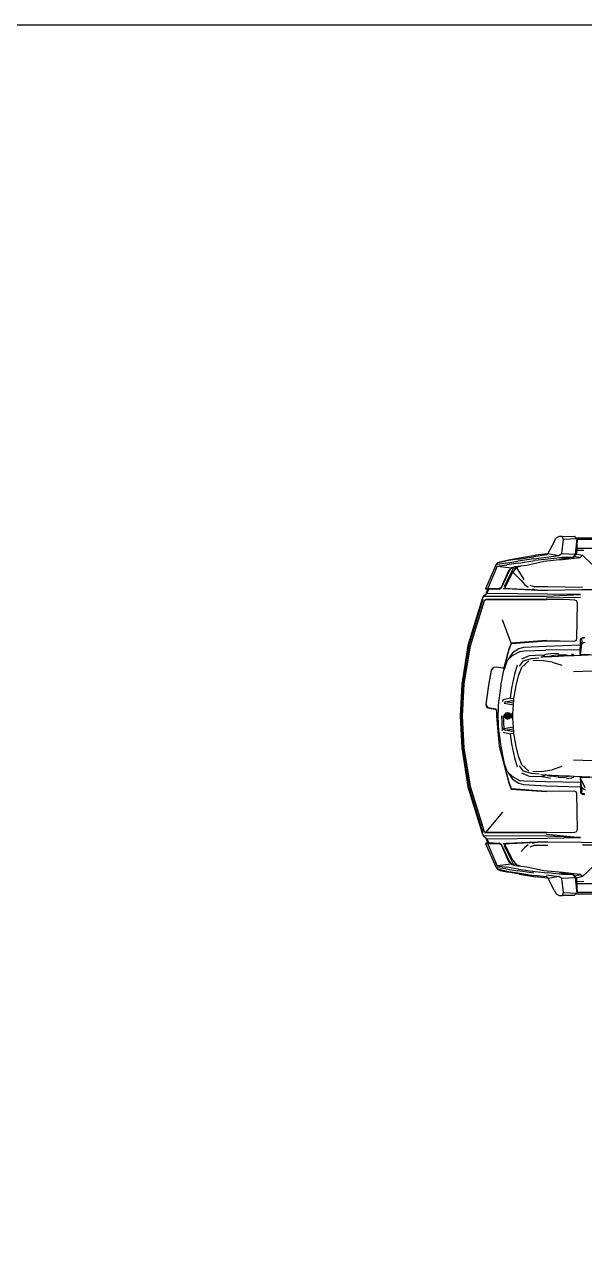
# Model space of a CAD drawing. Extents: x 36536 to 256213, y 18389 to 106449.
# Drawn here: x 203775 to 205416, y 100070 to 103703 of the extents above; entities that cross this region are included whole.
import ezdxf

# ---------------------------------------------------------------- set-up
doc = ezdxf.new("R2010")
doc.units = 0
doc.header["$LTSCALE"] = 1000
doc.header["$MEASUREMENT"] = 0
doc.layers.add('W-STEEL_KEEL钢龙骨', color=5, linetype='Continuous')
doc.layers.add('WINDOW', color=4, linetype='Continuous')

# ---------------------------------------------------------------- blocks, each defined once
blk = doc.blocks.new('摩托艇')
at = {"layer": 'WINDOW', "color": 4}
for p, q in [((-487.7, 1766.6), (-373.9, 1784.9)), ((-486.8, 1765.4), (-374.1, 1782.6)), ((-374.1, 1782.6), (-280.5, 1787.5)), ((-280.5, 1782.7), (-374.1, 1778.2)), ((-373.9, 1784.9), (-280.5, 1789.2)), ((-373.8, 1778.3), (-280.5, 1783.4)), ((-280.5, 1789.2), (-187, 1784.9)), ((-280.5, 1787.5), (-186.9, 1782.6)), ((-280.5, 1783.4), (-187.1, 1778.3)), ((-186.9, 1778.1), (-280.5, 1782.7)), ((-187, 1784.9), (-73.3, 1766.6)), ((-186.9, 1782.6), (-74.1, 1765.4)), ((-627, 1724.3), (-487.7, 1766.6)), ((-623.2, 1722.8), (-486.8, 1765.4)), ((-618.9, 1719.5), (-485.9, 1760.5)), ((-485.9, 1760.4), (-617.9, 1719.6)), ((-485.9, 1760.5), (-373.8, 1778.3)), ((-374.1, 1778.2), (-485.9, 1760.4)), ((-187.1, 1778.3), (-75.1, 1760.5)), ((-75.1, 1760.4), (-186.9, 1778.1)), ((-75.1, 1760.5), (57.9, 1719.5)), ((56.9, 1719.6), (-75.1, 1760.4)), ((-74.1, 1765.4), (62.2, 1722.8)), ((-73.3, 1766.6), (66, 1724.3)), ((-722.8, 1684.5), (-653.8, 1714.9)), ((-654, 1708.8), (-716.7, 1681.8)), ((-654, 1708.8), (-653.8, 1714.9)), ((-653.8, 1675.1), (-654, 1708.8)), ((-652.3, 1709.6), (-653.8, 1714.9)), ((-653.8, 1714.9), (-652.5, 1709.5)), ((-652.5, 1709.5), (-652.3, 1709.6)), ((-652.5, 1709.5), (-651.7, 1706.5)), ((-652.3, 1709.6), (-641.4, 1713)), ((-651.7, 1706.5), (-640.4, 1711.2)), ((-641.4, 1713), (-637.5, 1714.5)), ((-640.4, 1711.2), (-637.5, 1714.5)), ((-638.5, 1533.6), (-640.4, 1711.2)), ((-637.5, 1714.5), (-632, 1720.8)), ((-632, 1720.8), (-632.4, 1537.4)), ((-632, 1720.8), (-627, 1724.3)), ((-622.6, 1715.6), (-618.9, 1719.5)), ((-622.5, 1535.6), (-622.6, 1715.6)), ((-621.8, 1715.3), (-622.6, 1715.6)), ((-621.8, 1715.3), (-622, 1535.6)), ((-617.9, 1719.6), (-621.8, 1715.3)), ((-617.9, 1719.6), (-618.9, 1719.5)), ((-315.4, 1713.4), (-371.1, 1705.6)), ((-370.2, 1706.7), (-314.6, 1714.7)), ((-314.6, 1714.7), (-315.4, 1713.4)), ((-308.6, 1710.7), (-315.4, 1713.4)), ((-314.6, 1714.7), (-307.9, 1712.1)), ((-308.6, 1710.7), (-307.9, 1712.1)), ((-304.8, 1706.1), (-308.6, 1710.7)), ((-307.9, 1712.1), (-304.3, 1707.5)), ((1.7, 1665.1), (60.8, 1715.3)), ((60.8, 1715.3), (56.9, 1719.6)), ((56.9, 1719.6), (57.9, 1719.5)), ((57.9, 1719.5), (61.7, 1715.5)), ((61.7, 1715.5), (60.8, 1715.3)), ((61, 1535.6), (60.8, 1715.3)), ((61.7, 1715.5), (61.5, 1535.5)), ((66, 1724.3), (71, 1720.7)), ((71.5, 1537.4), (71, 1720.7)), ((71, 1720.7), (76.6, 1714.5)), ((76.6, 1714.5), (80.6, 1713)), ((76.6, 1714.5), (79.6, 1711.2)), ((79.6, 1711.2), (77.7, 1533.5)), ((79.6, 1711.2), (90.9, 1706.5)), ((80.6, 1713), (91.6, 1709.5)), ((90.9, 1706.5), (91.6, 1709.5)), ((91.6, 1709.5), (93, 1714.9)), ((93, 1714.9), (162, 1684.5)), ((93, 1714.9), (93.2, 1708.8)), ((93.2, 1708.8), (93, 1675.1)), ((155.8, 1681.7), (93.2, 1708.8)), ((-733.2, 1672.5), (-738.7, 1648.1)), ((-730.8, 1678.2), (-735.5, 1654.1)), ((-730.3, 1679.3), (-733.2, 1672.5)), ((-730.3, 1679.3), (-730.8, 1678.2)), ((-722.8, 1684.5), (-730.3, 1679.3)), ((-728.7, 1655.2), (-725.2, 1680.4)), ((-720.1, 1680.5), (-724.1, 1652.9)), ((-716.7, 1681.8), (-720.1, 1680.5)), ((-720.1, 1680.5), (-715.3, 1639.4)), ((-657.5, 1669.5), (-653.8, 1675.1)), ((-655.9, 1669), (-652.7, 1672.7)), ((-653.8, 1675.1), (-652.7, 1672.7)), ((-652.7, 1672.7), (-651.7, 1706.5)), ((-424.2, 1683.2), (-422.5, 1691.8)), ((-421.1, 1664.5), (-424.2, 1683.2)), ((-415, 1697.5), (-422.5, 1691.8)), ((-422.5, 1691.8), (-422.4, 1692.7)), ((-422.4, 1692.7), (-414.4, 1698.7)), ((-371.1, 1705.6), (-415, 1697.5)), ((-414.4, 1698.7), (-415, 1697.5)), ((-414.4, 1698.7), (-370.2, 1706.7)), ((-370.1, 1670.4), (-326.7, 1676.2)), ((-280.7, 1677.8), (-326.7, 1676.2)), ((-304.3, 1707.5), (-304.8, 1706.1)), ((-302.9, 1696.6), (-304.8, 1706.1)), ((-304.3, 1707.5), (-302.4, 1698.1)), ((-301.2, 1685.2), (-302.9, 1696.6)), ((-302.4, 1698.1), (-300.7, 1686.7)), ((-300.7, 1686.7), (-301.2, 1685.2)), ((-297.4, 1681.5), (-301.2, 1685.2)), ((-300.7, 1686.7), (-297, 1683)), ((-297.4, 1681.5), (-297, 1683)), ((-280.5, 1681.3), (-297.4, 1681.5)), ((-297, 1683), (-280.5, 1682.9)), ((-234.6, 1676.2), (-280.7, 1677.8)), ((-280.5, 1682.9), (-192.6, 1675)), ((-191.6, 1673.9), (-280.5, 1681.3)), ((-234.6, 1676.2), (-191.2, 1670.4)), ((-192.6, 1675), (-84.7, 1647)), ((-85.5, 1645.8), (-191.6, 1673.9)), ((90.9, 1706.5), (91.9, 1672.7)), ((91.9, 1672.7), (93, 1675.1)), ((91.9, 1672.7), (95.1, 1669)), ((93, 1675.1), (96.6, 1669.4)), ((154.4, 1639.3), (159.2, 1680.5)), ((159.2, 1680.5), (155.8, 1681.7)), ((159.2, 1680.5), (163.1, 1652.9)), ((162, 1684.5), (169.5, 1679.3)), ((167.7, 1655.2), (164.4, 1680.4)), ((169.5, 1679.3), (169.9, 1678.1)), ((169.9, 1678.1), (172.4, 1672.5)), ((174.5, 1654), (169.9, 1678.1)), ((172.4, 1672.5), (177.8, 1648.1)), ((-738.7, 1648.1), (-744.7, 1615.8)), ((-740.7, 1620.2), (-735.5, 1654.1)), ((-728.7, 1655.2), (-734.8, 1620.4)), ((-729.4, 1618.1), (-724.1, 1652.9)), ((-718.8, 1629.1), (-715.8, 1637.9)), ((-717, 1624.4), (-703, 1635.4)), ((-715.8, 1637.9), (-715.6, 1638.4)), ((-714.9, 1633.2), (-715.8, 1637.9)), ((-707, 1647.7), (-715.6, 1638.5)), ((-715.6, 1638.4), (-706.4, 1646.2)), ((-715.6, 1638.5), (-715.3, 1639.4)), ((-715.6, 1638.4), (-715.6, 1638.5)), ((-715.3, 1639.4), (-707, 1647.7)), ((-704.7, 1638.3), (-714.9, 1633.2)), ((-707, 1647.7), (-657.5, 1669.5)), ((-706.4, 1646.2), (-655.9, 1669)), ((-661.2, 1659.5), (-704.7, 1638.3)), ((-659.7, 1656.2), (-703, 1635.4)), ((-703, 1635.4), (-678.1, 1610.6)), ((-661.2, 1659.5), (-659.7, 1656.2)), ((-661.2, 1659.5), (-657.5, 1658.3)), ((-657.5, 1658.3), (-659.7, 1656.2)), ((-655.9, 1669), (-657.5, 1669.5)), ((-657.5, 1658.3), (-654.6, 1653.2)), ((-650.1, 1563.3), (-655, 1663)), ((-655, 1663), (-654.6, 1653.2)), ((-654.6, 1653.2), (-650.1, 1563.3)), ((-494.5, 1640), (-562.7, 1665.1)), ((-501.8, 1536.6), (-494.5, 1640)), ((-493.4, 1638.6), (-501.7, 1536.8)), ((-494.5, 1640), (-476.3, 1647)), ((-493.4, 1638.6), (-494.5, 1640)), ((-475.5, 1645.8), (-493.4, 1638.6)), ((-477.6, 1617.6), (-465.6, 1636.4)), ((-476.3, 1647), (-422.3, 1661)), ((-422.4, 1659.8), (-475.5, 1645.8)), ((-470.4, 1613.6), (-458.3, 1635.9)), ((-465.6, 1636.4), (-445.4, 1649.7)), ((-458.3, 1635.9), (-443.1, 1651.5)), ((-455.8, 1634.7), (-458.3, 1635.9)), ((-443.1, 1651.5), (-417, 1660.7)), ((-421.3, 1663.3), (-422.4, 1659.8)), ((-422.3, 1661), (-422.4, 1659.8)), ((-417, 1660.7), (-422.4, 1659.8)), ((-422.3, 1661), (-421.1, 1664.5)), ((-421.3, 1663.3), (-421.1, 1664.5)), ((-417, 1660.7), (-414.9, 1661.5)), ((-370.1, 1670.4), (-414.9, 1661.5)), ((-403.4, 1630), (-362.5, 1638.5)), ((-362.5, 1638.5), (-333.1, 1643.1)), ((-333.1, 1643.1), (-328.5, 1663)), ((-333.1, 1643.1), (-331.8, 1634.9)), ((-328.5, 1663), (-323.6, 1666.2)), ((-322.2, 1657.1), (-325.8, 1639.2)), ((-325.8, 1639.2), (-324.6, 1632.3)), ((-322.2, 1657.1), (-318.4, 1660.3)), ((-318.3, 1632.7), (-322.2, 1657.1)), ((-318.4, 1660.3), (-313.4, 1633)), ((-289.7, 1655), (-290.8, 1650.6)), ((-290.8, 1650.6), (-290.8, 1649.9)), ((-290.8, 1650.6), (-289.7, 1646.1)), ((-285.3, 1659.4), (-289.7, 1655)), ((-289.7, 1645.5), (-289.7, 1646.1)), ((-289.7, 1646.1), (-286.1, 1642.5)), ((-285.6, 1654.5), (-286.2, 1652.1)), ((-286.2, 1651.8), (-286.2, 1652.1)), ((-286.2, 1651.8), (-286.2, 1650.5)), ((-286.2, 1650.4), (-286.2, 1651.8)), ((-286.2, 1650.4), (-286.2, 1650.5)), ((-286.2, 1650.4), (-286.1, 1642.5)), ((-286.1, 1641.9), (-286.1, 1642.5)), ((-286.1, 1641), (-286.1, 1641.9)), ((-286.1, 1634.9), (-286.1, 1641)), ((-285.6, 1654.5), (-283.3, 1656.9)), ((-285.6, 1654.5), (-285.6, 1652.9)), ((-285.6, 1641.3), (-285.6, 1652.9)), ((-285.6, 1641.3), (-285.5, 1635)), ((-283.2, 1635.1), (-285.5, 1635)), ((-281, 1660.4), (-285.3, 1659.4)), ((-280.9, 1657.5), (-283.3, 1656.9)), ((-283.3, 1655), (-283.3, 1656.9)), ((-283.3, 1655), (-283.2, 1641.6)), ((-283.2, 1635.1), (-283.2, 1641.6)), ((-280.9, 1635.3), (-283.2, 1635.1)), ((-276.6, 1659.4), (-281, 1660.4)), ((-280.9, 1657.5), (-280.9, 1655.5)), ((-280.9, 1657.5), (-278.6, 1656.9)), ((-280.9, 1641.7), (-280.9, 1655.5)), ((-280.9, 1641.7), (-280.9, 1635.3)), ((-280.8, 1635.3), (-280.9, 1635.3)), ((-278.5, 1635.1), (-280.8, 1635.3)), ((-280.7, 1667.9), (-237.9, 1666.2)), ((-243, 1660.3), (-280.7, 1662)), ((-276.3, 1654.5), (-278.6, 1656.9)), ((-278.6, 1655.1), (-278.6, 1656.9)), ((-278.6, 1655.1), (-278.6, 1641.7)), ((-278.5, 1635.1), (-278.6, 1641.7)), ((-276.2, 1635), (-278.5, 1635.1)), ((-272.2, 1654.9), (-276.6, 1659.4)), ((-276.3, 1654.5), (-275.7, 1652.1)), ((-276.3, 1654.5), (-276.2, 1641.4)), ((-276.2, 1641.4), (-276.2, 1635)), ((-275.7, 1652.1), (-275.7, 1642.6)), ((-275.7, 1642.6), (-272.2, 1646.1)), ((-275.7, 1642.1), (-275.7, 1642.6)), ((-275.7, 1641.1), (-275.7, 1642.1)), ((-275.6, 1634.9), (-275.7, 1641.1)), ((-272.3, 1645.5), (-272.2, 1646.1)), ((-271.2, 1650.5), (-272.2, 1654.9)), ((-272.2, 1646.1), (-271.2, 1650.5)), ((-271.2, 1650.5), (-271.2, 1649.9)), ((-248, 1633), (-243, 1660.3)), ((-239.3, 1657.1), (-243.1, 1632.7)), ((-243, 1660.3), (-237.9, 1666.2)), ((-239.3, 1657.1), (-243, 1660.3)), ((-235.7, 1639.2), (-239.3, 1657.1)), ((-236.9, 1632.3), (-235.7, 1639.2)), ((-233, 1663), (-228.4, 1643.1)), ((-229.8, 1634.9), (-228.4, 1643.1)), ((-228.4, 1643.1), (-199, 1638.5)), ((-199, 1638.5), (-158.1, 1630)), ((-191.2, 1670.4), (-146.5, 1661.5)), ((-118.2, 1651.5), (-146.5, 1661.5)), ((-118.2, 1651.5), (-103.1, 1635.9)), ((-115.6, 1649.7), (-95.4, 1636.4)), ((-103.1, 1635.9), (-105.6, 1634.7)), ((-103.1, 1635.9), (-90.6, 1613.6)), ((-95.4, 1636.4), (-83.4, 1617.6)), ((-67.5, 1638.6), (-85.5, 1645.8)), ((-84.7, 1647), (-66.5, 1640)), ((-66.5, 1640), (-67.5, 1638.6)), ((-59.3, 1536.8), (-67.5, 1638.6)), ((-66.5, 1640), (-59.2, 1536.6)), ((94.1, 1663), (89.3, 1563.3)), ((89.3, 1563.3), (93.8, 1653.2)), ((93.8, 1653.2), (94.1, 1663)), ((93.8, 1653.2), (96.6, 1658.3)), ((95.1, 1669), (96.6, 1669.4)), ((95.1, 1669), (145.5, 1646.2)), ((96.6, 1669.4), (146.2, 1647.7)), ((96.6, 1658.3), (100.4, 1659.4)), ((98.9, 1656.1), (96.6, 1658.3)), ((98.9, 1656.1), (100.4, 1659.4)), ((142.2, 1635.4), (98.9, 1656.1)), ((143.8, 1638.3), (100.4, 1659.4)), ((142.2, 1635.4), (156.2, 1624.4)), ((154, 1633.2), (143.8, 1638.3)), ((145.5, 1646.2), (154.7, 1638.4)), ((146.2, 1647.7), (154.4, 1639.3)), ((154.7, 1638.5), (146.2, 1647.7)), ((154, 1633.2), (154.9, 1637.9)), ((154.4, 1639.3), (154.7, 1638.5)), ((154.7, 1638.5), (154.7, 1638.4)), ((154.7, 1638.4), (154.9, 1637.9)), ((154.9, 1637.9), (157.9, 1629.1)), ((168.3, 1618.1), (163.1, 1652.9)), ((167.7, 1655.2), (173.7, 1620.4)), ((174.5, 1654), (179.5, 1620.2)), ((183.6, 1615.7), (177.8, 1648.1)), ((-744.7, 1615.8), (-752.6, 1568.3)), ((-740.7, 1620.2), (-748.1, 1573.4)), ((-741.7, 1573.1), (-734.8, 1620.4)), ((-729.4, 1618.1), (-737.2, 1570.1)), ((-722.6, 1594), (-720.6, 1612.7)), ((-720.6, 1612.7), (-718.8, 1629.1)), ((-717, 1624.4), (-720.6, 1612.7)), ((-714.6, 1629.4), (-717, 1624.4)), ((-680.9, 1601.9), (-717, 1624.4)), ((-714.9, 1633.2), (-714.6, 1629.4)), ((-678.1, 1610.6), (-666.4, 1601.1)), ((-666.4, 1601.1), (-658.5, 1590.1)), ((-484.6, 1537), (-481.6, 1603.9)), ((-481.6, 1603.9), (-477.6, 1617.6)), ((-471.6, 1601.3), (-473.7, 1537.9)), ((-470.4, 1613.6), (-471.6, 1601.3)), ((-457.2, 1586.7), (-447.3, 1609.6)), ((-442.8, 1604), (-449.8, 1580.7)), ((-426.7, 1615.4), (-442.8, 1604)), ((-423.9, 1608.9), (-442.8, 1587.6)), ((-430.1, 1622.2), (-403.4, 1630)), ((-398.8, 1618.2), (-423.9, 1608.9)), ((-370, 1625.5), (-398.8, 1618.2)), ((-330.8, 1631.7), (-370, 1625.5)), ((-330.8, 1631.7), (-331.8, 1634.9)), ((-329.4, 1631.9), (-330.8, 1631.7)), ((-324.6, 1632.3), (-329.4, 1631.9)), ((-318.3, 1632.7), (-324.6, 1632.3)), ((-313.4, 1633), (-318.3, 1632.7)), ((-286.1, 1634.9), (-313.4, 1633)), ((-285.5, 1635), (-286.1, 1634.9)), ((-275.6, 1634.9), (-276.2, 1635)), ((-248, 1633), (-275.6, 1634.9)), ((-243.1, 1632.7), (-248, 1633)), ((-236.9, 1632.3), (-243.1, 1632.7)), ((-232.3, 1631.9), (-236.9, 1632.3)), ((-230.7, 1631.7), (-232.3, 1631.9)), ((-229.8, 1634.9), (-230.7, 1631.7)), ((-191.6, 1625.5), (-230.7, 1631.7)), ((-162.8, 1618.2), (-191.6, 1625.5)), ((-137.7, 1608.9), (-162.8, 1618.2)), ((-158.1, 1630), (-131.4, 1622.2)), ((-118.8, 1587.6), (-137.7, 1608.9)), ((-118.8, 1604), (-134.8, 1615.4)), ((-111.8, 1580.7), (-118.8, 1604)), ((-114.2, 1609.6), (-104.3, 1586.7)), ((-89.4, 1601.3), (-90.6, 1613.6)), ((-87.3, 1537.9), (-89.4, 1601.3)), ((-83.4, 1617.6), (-79.3, 1603.8)), ((-79.3, 1603.8), (-76.3, 1537)), ((97.7, 1590.1), (105.6, 1601.1)), ((105.6, 1601.1), (117.3, 1610.6)), ((156.2, 1624.4), (154, 1633.2)), ((159.6, 1613), (156.2, 1624.4)), ((157.9, 1629.1), (159.6, 1613)), ((159.6, 1613), (161.6, 1594)), ((168.3, 1618.1), (175.9, 1570.1)), ((180.3, 1573), (173.7, 1620.4)), ((179.5, 1620.2), (186.8, 1573.4)), ((183.6, 1615.7), (191.3, 1568.2)), ((-756.6, 1532.3), (-752.6, 1568.3)), ((-753.1, 1535.8), (-748.1, 1573.4)), ((-741.7, 1573.1), (-751.5, 1500.1)), ((-741.1, 1531.9), (-737.2, 1570.1)), ((-734.1, 1544.3), (-722.6, 1594)), ((-659.6, 1571.6), (-663.7, 1583.7)), ((-659.2, 1532.3), (-659.6, 1571.6)), ((-653.9, 1578.3), (-650.1, 1563.3)), ((-650.1, 1563.3), (-650, 1532.1)), ((-458.7, 1550), (-457.2, 1586.7)), ((-449.8, 1580.7), (-451.4, 1558.7)), ((-444.9, 1576.8), (-444, 1552.3)), ((-117.9, 1552.3), (-116.9, 1576.8)), ((-110.1, 1557.9), (-111.8, 1580.7)), ((-104.3, 1586.7), (-102.8, 1550)), ((89.2, 1532.1), (89.3, 1563.3)), ((89.3, 1563.3), (93, 1578.3)), ((98.7, 1571.5), (98.3, 1532.2)), ((102.8, 1583.7), (98.7, 1571.5)), ((161.6, 1594), (172.9, 1544.3)), ((175.9, 1570.1), (179.6, 1531.9)), ((191.6, 1535.7), (186.8, 1573.4)), ((195.2, 1532.2), (191.3, 1568.2)), ((-791.8, 1514.2), (-757, 1531.9)), ((-757, 1531.9), (-756.6, 1532.3)), ((-757, 1531.9), (-751.5, 1500.1)), ((-756.6, 1532.3), (-753.1, 1535.8)), ((-745.2, 1497.2), (-741.1, 1531.9)), ((-739.4, 1489.4), (-734.1, 1544.3)), ((-657.9, 1430.9), (-659.2, 1532.3)), ((-650, 1532.1), (-651.7, 1433.2)), ((-636.7, 1436.7), (-638.5, 1533.6)), ((-632.4, 1537.4), (-636.7, 1436.7)), ((-626.9, 1536), (-629.5, 1436.2)), ((-621.1, 1468.9), (-622.5, 1535.6)), ((-621.1, 1468.9), (-622, 1535.6)), ((-501.8, 1536.6), (-500.4, 1454.8)), ((-501.7, 1536.8), (-500.3, 1455.3)), ((-488.1, 1437.6), (-484.6, 1537)), ((-475.2, 1437.7), (-473.7, 1537.9)), ((-463, 1524.4), (-460.7, 1538.1)), ((-460.7, 1538.1), (-458.5, 1546)), ((-458.5, 1546), (-458.7, 1550)), ((-458.5, 1546), (-453.4, 1546.6)), ((-458.5, 1546), (-453.8, 1539.6)), ((-455.3, 1533.1), (-457.6, 1521.1)), ((-455.3, 1533.1), (-453.9, 1537.6)), ((-454.7, 1520.4), (-453.9, 1537.6)), ((-453.9, 1537.6), (-453.8, 1539.6)), ((-453.8, 1539.6), (-453.4, 1546.6)), ((-453.4, 1546.6), (-453.2, 1552.6)), ((-439, 1519.5), (-444, 1552.3)), ((-117.9, 1552.3), (-123.1, 1519.5)), ((-108.6, 1552.6), (-108.3, 1546.6)), ((-108.3, 1546.6), (-103, 1546)), ((-108.3, 1546.6), (-108, 1539.3)), ((-108, 1539.3), (-103, 1546)), ((-108, 1539.3), (-107.9, 1538.4)), ((-106.2, 1533.1), (-107.9, 1538.4)), ((-107.9, 1538.4), (-107.1, 1520.3)), ((-106.2, 1533.1), (-103.8, 1521.1)), ((-102.8, 1550), (-103, 1546)), ((-103, 1546), (-100.8, 1538.1)), ((-100.8, 1538.1), (-98.4, 1524.4)), ((-85.7, 1437.6), (-87.3, 1537.9)), ((-76.3, 1537), (-72.7, 1437.6)), ((-60.5, 1455.3), (-59.3, 1536.8)), ((-60.5, 1454.8), (-59.2, 1536.6)), ((61, 1535.6), (60.1, 1452.9)), ((61.5, 1535.5), (60.1, 1452.9)), ((66, 1536), (75.9, 1436.6)), ((75.9, 1436.6), (71.5, 1537.4)), ((77.7, 1533.5), (75.9, 1436.6)), ((90.9, 1433.2), (89.2, 1532.1)), ((172.9, 1544.3), (177.9, 1489.4)), ((184.4, 1490.1), (179.6, 1531.9)), ((185.1, 1536.5), (189.9, 1500.1)), ((189.9, 1500.1), (195.6, 1531.8)), ((191.6, 1535.7), (195.2, 1532.2)), ((195.2, 1532.2), (195.6, 1531.8)), ((230.4, 1514.2), (195.6, 1531.8)), ((-807.5, 1489.9), (-807.9, 1455.1)), ((-807.7, 1499.3), (-802.5, 1508.4)), ((-807.5, 1489.9), (-807.7, 1499.3)), ((-798.8, 1486.2), (-807.5, 1489.9)), ((-791.8, 1514.2), (-802.5, 1508.4)), ((-757.6, 1491.1), (-798.8, 1486.2)), ((-751.5, 1500.1), (-757.6, 1491.1)), ((-757.6, 1491.1), (-755.5, 1451.8)), ((-746, 1490.1), (-745.2, 1497.2)), ((-745.7, 1458.6), (-746, 1490.1)), ((-741.5, 1488.2), (-740.1, 1498.2)), ((-740.1, 1498.2), (-739.4, 1489.4)), ((-464.4, 1501.3), (-464.3, 1501.5)), ((-464.3, 1501.5), (-463, 1524.4)), ((-460.1, 1502), (-457.6, 1521.1)), ((-455.5, 1501.4), (-460.1, 1502)), ((-460.1, 1502), (-460, 1481.7)), ((-457.6, 1521.1), (-454.7, 1520.4)), ((-457, 1469.7), (-455.5, 1501.4)), ((-455.5, 1501.4), (-454.7, 1520.4)), ((-439, 1519.5), (-430.1, 1491.5)), ((-132.1, 1491.5), (-123.1, 1519.5)), ((-103.8, 1521.1), (-107.1, 1520.3)), ((-107.1, 1520.3), (-106.2, 1501.3)), ((-106.2, 1501.3), (-101.2, 1502)), ((-106.2, 1501.3), (-104.7, 1468.4)), ((-101.2, 1502), (-103.8, 1521.1)), ((-101.2, 1502), (-101.3, 1481.7)), ((177.9, 1489.4), (178.7, 1498.2)), ((178.7, 1498.2), (180.1, 1488.2)), ((184.2, 1458.6), (184.4, 1490.1)), ((196, 1491.1), (189.9, 1500.1)), ((194, 1451.8), (196, 1491.1)), ((237.3, 1486.2), (196, 1491.1)), ((230.4, 1514.2), (241, 1508.3)), ((246, 1489.8), (237.3, 1486.2)), ((241, 1508.3), (246.2, 1499.2)), ((246.2, 1499.2), (246, 1489.8)), ((246.4, 1455.1), (246, 1489.8)), ((-807.9, 1455.1), (-802.8, 1449.8)), ((-800.5, 1447.5), (-798.8, 1486.2)), ((-756.2, 1449.7), (-749.4, 1454.4)), ((-755.5, 1451.8), (-745.7, 1458.6)), ((-745.7, 1458.6), (-749.4, 1454.4)), ((-749.4, 1454.4), (-745.5, 1437.3)), ((-745.7, 1458.6), (-741.5, 1488.2)), ((-740.2, 1489), (-745.5, 1437.3)), ((-741.5, 1488.2), (-740.2, 1489)), ((-740.2, 1489), (-739.4, 1489.4)), ((-620.9, 1452.9), (-621.1, 1468.9)), ((-500.4, 1454.8), (-502.4, 1449.5)), ((-500.4, 1454.8), (-500.3, 1455.3)), ((-460.5, 1456.7), (-462.3, 1462.8)), ((-460.6, 1391.9), (-457.6, 1455.7)), ((-458.7, 1455.6), (-460.5, 1456.7)), ((-457, 1469.7), (-460, 1481.7)), ((-457.6, 1455.7), (-458.7, 1455.6)), ((-457.6, 1455.7), (-457, 1469.7)), ((-413.8, 1347.9), (-410.5, 1457.5)), ((-151.8, 1457.5), (-148.4, 1347.9)), ((-101.3, 1481.7), (-104.7, 1468.4)), ((-104.7, 1468.4), (-104.1, 1455.7)), ((-102.8, 1455.6), (-104.1, 1455.7)), ((-104.1, 1455.7), (-100.8, 1385.7)), ((-100.9, 1456.6), (-102.8, 1455.6)), ((-99, 1462.7), (-100.9, 1456.6)), ((-97.2, 1477.7), (-99, 1462.7)), ((-60.5, 1455.3), (-60.5, 1454.8)), ((-58.5, 1449.5), (-60.5, 1454.8)), ((177.9, 1489.4), (178.8, 1488.9)), ((184, 1437.2), (178.8, 1488.9)), ((178.8, 1488.9), (180.1, 1488.2)), ((180.1, 1488.2), (184.2, 1458.6)), ((187.8, 1454.3), (184, 1437.2)), ((184.2, 1458.6), (194, 1451.8)), ((187.8, 1454.3), (184.2, 1458.6)), ((187.8, 1454.3), (194.6, 1449.6)), ((237.3, 1486.2), (239, 1447.5)), ((241.3, 1449.8), (246.4, 1455.1)), ((-802.6, 1285.6), (-802.8, 1449.8)), ((-802.8, 1449.8), (-800.5, 1447.5)), ((-800.5, 1447.5), (-755.5, 1451.8)), ((-799, 1446.2), (-800.5, 1447.5)), ((-800.5, 1447.5), (-782.7, 1447.4)), ((-799, 1446.2), (-782.7, 1447.4)), ((-798.2, 1023.2), (-799, 1446.2)), ((-782.7, 1447.4), (-772.5, 1447.3)), ((-772.5, 1447.3), (-766.6, 1447.3)), ((-772, 1022.5), (-772.5, 1447.3)), ((-766.6, 1447.3), (-755.5, 1451.8)), ((-766.6, 1447.3), (-756.2, 1449.7)), ((-765.8, 1426.6), (-766.6, 1447.3)), ((-756.2, 1449.7), (-755.5, 1451.8)), ((-756.2, 1449.7), (-752.1, 1430.3)), ((-745.5, 1437.3), (-752.1, 1430.3)), ((-752.1, 1430.3), (-721.3, 1398)), ((-651.7, 1433.2), (-652, 1003.6)), ((-618.6, 1447.8), (-620.9, 1452.9)), ((-613, 1445.3), (-618.6, 1447.8)), ((-507.8, 1446.8), (-613, 1445.3)), ((-511, 1423.6), (-510.5, 1431.9)), ((-510.5, 1431.9), (-508.6, 1433.4)), ((-508.8, 1424.5), (-508.6, 1433.4)), ((-504.8, 1436.4), (-508.6, 1433.4)), ((-508.6, 1433.4), (-497.4, 1432.2)), ((-502.4, 1449.5), (-507.8, 1446.8)), ((-488.1, 1436.9), (-504.8, 1436.4)), ((-497.4, 1432.2), (-493.6, 1435.6)), ((-496.2, 1423), (-495.1, 1428.5)), ((-491.7, 1433.7), (-495.1, 1428.5)), ((-493.6, 1435.6), (-461.5, 1437.7)), ((-491.7, 1433.7), (-461.5, 1437.7)), ((-488.1, 1436.9), (-488.1, 1437.6)), ((-475.2, 1437.3), (-488.1, 1436.9)), ((-475.2, 1437.7), (-475.2, 1437.6)), ((-461.5, 1437.7), (-475.2, 1437.3)), ((-475.2, 1437.6), (-475.2, 1437.3)), ((-461.5, 1437.7), (-460.7, 1434.9)), ((-461.5, 1437.7), (-461.5, 1409)), ((-100.7, 1434.8), (-99.9, 1437.6)), ((-100, 1409), (-99.9, 1437.6)), ((-99.9, 1437.6), (-70, 1433.7)), ((-69.8, 1423.2), (-99.9, 1437.6)), ((-99.9, 1437.6), (-85.7, 1436.7)), ((-85.7, 1436.7), (-85.7, 1437.6)), ((-85.7, 1437.6), (-85.7, 1437.6)), ((-85.7, 1436.7), (-78.4, 1436.3)), ((-78.4, 1436.3), (-72.7, 1436.3)), ((-78.4, 1436.3), (-68.1, 1435.6)), ((-72.7, 1437.6), (-72.7, 1436.3)), ((-72.7, 1436.3), (-56.9, 1436.4)), ((-66.6, 1428.5), (-70, 1433.7)), ((-68.1, 1435.6), (-64.3, 1432.2)), ((-66.6, 1428.5), (-65.5, 1423)), ((-64.3, 1432.2), (-53.1, 1433.4)), ((-53.1, 1446.8), (-58.5, 1449.5)), ((-53.1, 1433.4), (-56.9, 1436.4)), ((52.2, 1445.3), (-53.1, 1446.8)), ((-53.1, 1433.4), (-51.2, 1431.9)), ((-53.1, 1433.4), (-52.9, 1424.5)), ((-51.2, 1431.9), (-50.8, 1423.5)), ((57.7, 1447.8), (52.2, 1445.3)), ((60.1, 1452.9), (57.7, 1447.8)), ((91.2, 1003.6), (90.9, 1433.2)), ((97, 1430.9), (98.3, 1004.4)), ((190.5, 1430.3), (159.7, 1397.9)), ((190.5, 1430.3), (184, 1437.2)), ((190.5, 1430.3), (194.6, 1449.6)), ((194, 1451.8), (239, 1447.5)), ((194, 1451.8), (205.1, 1447.3)), ((194, 1451.8), (194.6, 1449.6)), ((194.6, 1449.6), (205.1, 1447.3)), ((205.1, 1447.3), (204.2, 1426.6)), ((205.1, 1447.3), (210.9, 1447.3)), ((210.9, 1447.3), (210.6, 1022.5)), ((210.9, 1447.3), (221.2, 1447.4)), ((221.2, 1447.4), (239, 1447.5)), ((221.2, 1447.4), (237.5, 1446.2)), ((236.8, 1023.1), (237.5, 1446.2)), ((237.5, 1446.2), (239, 1447.5)), ((239, 1447.5), (241.3, 1449.8)), ((241.3, 1449.8), (241.2, 1285.6))]:
    blk.add_line(p, q, dxfattribs=at)

msp = doc.modelspace()

# ---------------------------------------------------------------- linework, layer by layer
msp.add_lwpolyline([(186646.243, 103703.395), (211646.243, 103703.395), (211646.243, 73703.395), (186646.243, 73703.395)], close=True)

# ---------------------------------------------------------------- block references
at = {"layer": 'W-STEEL_KEEL钢龙骨', "xscale": -1, "rotation": 90}
msp.add_blockref('摩托艇', (206841.505, 101394.761), dxfattribs=at)

doc.saveas('drawing.dxf')
